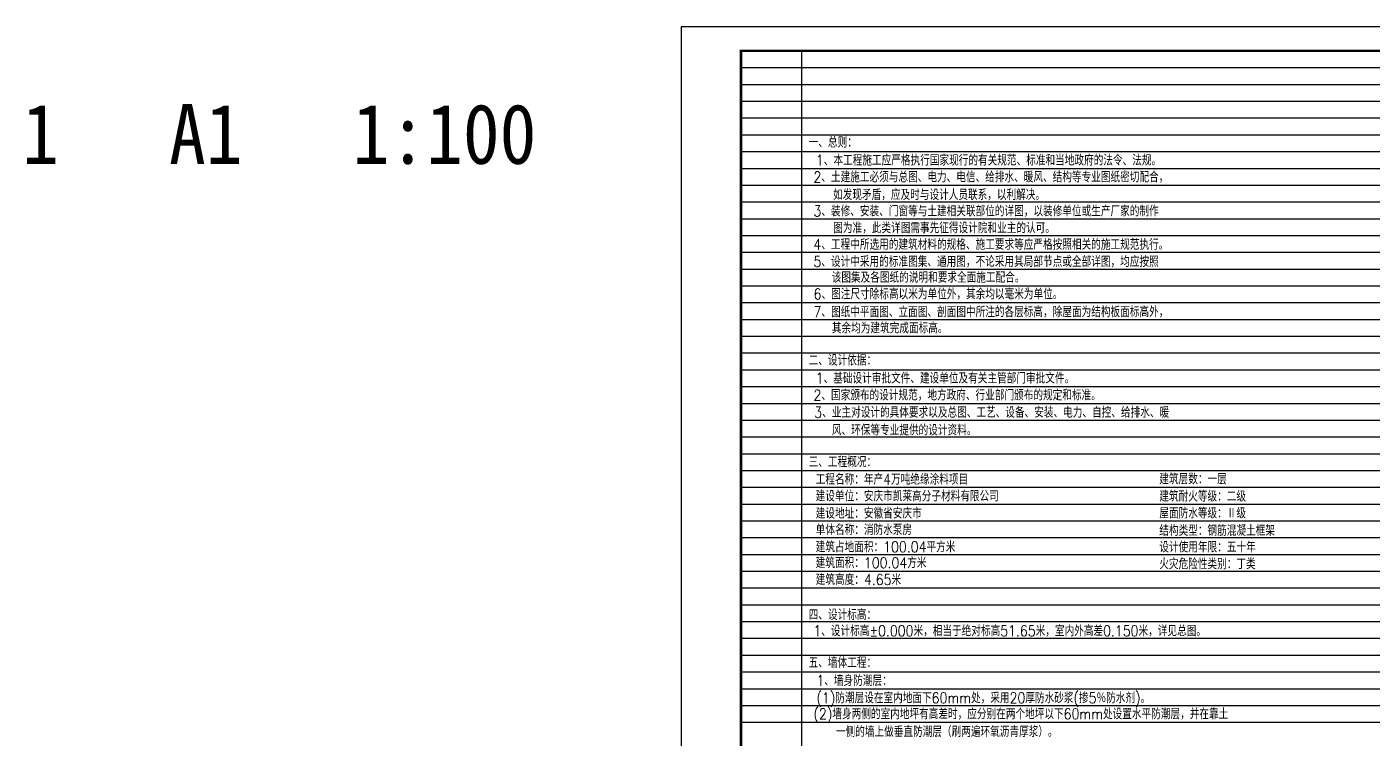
# Model space of a CAD drawing. Extents: x 5191187 to 5306989, y -468291 to -238224.
# Drawn here: x 5191288 to 5247344, y -330046 to -300384 of the extents above; entities that cross this region are included whole.
import ezdxf

# ---------------------------------------------------------------- set-up
doc = ezdxf.new("R2010")
doc.units = 0
doc.header["$LTSCALE"] = 1000
doc.header["$MEASUREMENT"] = 0
doc.layers.get('0').update_dxf_attribs({"linetype": 'CONTINUOUS'})
for name, color, linetype in [('PUB_TITLE', 4, 'CONTINUOUS'), ('图名', 15, 'CONTINUOUS'), ('图层线', 8, 'CONTINUOUS')]:
    doc.layers.add(name, color=color, linetype=linetype)
doc.styles.add('HZ1', font='txt.shx', dxfattribs={"bigfont": 'hzdx.shx'})
doc.styles.add('宋体', font='', dxfattribs={"width": 0.7})
doc.styles.get('宋体').set_extended_font_data('SimSun')

msp = doc.modelspace()

# ---------------------------------------------------------------- linework, layer by layer
at = {"layer": 'PUB_TITLE'}
msp.add_lwpolyline([(5218545.9, -359783.9), (5302645.9, -359783.9), (5302645.9, -300383.9), (5218545.9, -300383.9)], close=True, dxfattribs=at)
at = {"layer": 'PUB_TITLE', "const_width": 100}
msp.add_lwpolyline([(5221045.9, -358783.9), (5301645.9, -358783.9), (5301645.9, -301383.9), (5221045.9, -301383.9)], close=True, dxfattribs=at)
at = {"layer": '图层线'}
for p, q in [((5221045.9, -301383.9), (5301645.9, -301383.9)), ((5223579.3, -358783.9), (5223579.3, -301383.9)), ((5221045.9, -302083.9), (5301645.9, -302083.9)), ((5221045.9, -302783.9), (5301645.9, -302783.9)), ((5221045.9, -303483.9), (5301645.9, -303483.9)), ((5221045.9, -304183.9), (5301645.9, -304183.9)), ((5221045.9, -304883.9), (5301645.9, -304883.9)), ((5221045.9, -305583.9), (5301645.9, -305583.9)), ((5221045.9, -306283.9), (5301645.9, -306283.9)), ((5221045.9, -306983.9), (5301645.9, -306983.9)), ((5221045.9, -307683.9), (5301645.9, -307683.9)), ((5221045.9, -308383.9), (5301645.9, -308383.9)), ((5221045.9, -309083.9), (5301645.9, -309083.9)), ((5221045.9, -309783.9), (5301645.9, -309783.9)), ((5221045.9, -310483.9), (5301645.9, -310483.9)), ((5221045.9, -311183.9), (5301645.9, -311183.9)), ((5221045.9, -311883.9), (5301645.9, -311883.9)), ((5221045.9, -312583.9), (5301645.9, -312583.9)), ((5221045.9, -313283.9), (5301645.9, -313283.9)), ((5221045.9, -313983.9), (5301645.9, -313983.9)), ((5221045.9, -314683.9), (5301645.9, -314683.9)), ((5221045.9, -315383.9), (5301645.9, -315383.9)), ((5221045.9, -316083.9), (5301645.9, -316083.9)), ((5221045.9, -316783.9), (5301645.9, -316783.9)), ((5221045.9, -317483.9), (5301645.9, -317483.9)), ((5221045.9, -318183.9), (5301645.9, -318183.9)), ((5221045.9, -318883.9), (5301645.9, -318883.9)), ((5221045.9, -319583.9), (5301645.9, -319583.9)), ((5221045.9, -320283.9), (5301645.9, -320283.9)), ((5221045.9, -320983.9), (5301645.9, -320983.9)), ((5221045.9, -321683.9), (5301645.9, -321683.9)), ((5221045.9, -322383.9), (5301645.9, -322383.9)), ((5221045.9, -323083.9), (5301645.9, -323083.9)), ((5221045.9, -323783.9), (5301645.9, -323783.9)), ((5221045.9, -324483.9), (5301645.9, -324483.9)), ((5221045.9, -325183.9), (5301645.9, -325183.9)), ((5221045.9, -325883.9), (5301645.9, -325883.9)), ((5221045.9, -326583.9), (5301645.9, -326583.9)), ((5221045.9, -327283.9), (5301645.9, -327283.9)), ((5221045.9, -327983.9), (5301645.9, -327983.9)), ((5221045.9, -328683.9), (5301645.9, -328683.9)), ((5221045.9, -329383.9), (5301645.9, -329383.9))]:
    msp.add_line(p, q, dxfattribs=at)

# ---------------------------------------------------------------- texts
at = {"color": 6, "style": 'HZ1', "width": 0.85}
for s, p in [('一、总则：', (5223865.5, -305418.2)), ('二、设计依据：', (5223865.5, -314509.1)), ('三、工程概况：', (5223865.5, -318750.3)), ('四、设计标高：', (5223865.5, -325120.8)), ('五、墙体工程：', (5223865.5, -327120.3))]:
    msp.add_text(s, height=450, dxfattribs=at).set_placement(p)
at = {"color": 4, "style": 'HZ1', "width": 0.85}
for s, p in [('1、本工程施工应严格执行国家现行的有关规范、标准和当地政府的法令、法规。', (5224167.9, -306168.2)), ('2、土建施工必须与总图、电力、电信、给排水、暖风、结构等专业图纸密切配合，', (5224065.5, -306867.8)), ('如发现矛盾，应及时与设计人员联系，以利解决。', (5224881.6, -307605.9)), ('3、装修、安装、门窗等与土建相关联部位的详图，以装修单位或生产厂家的制作', (5224065.5, -308289.4)), ('图为准，此类详图需事先征得设计院和业主的认可。', (5224888.8, -308990.2)), ('4、工程中所选用的建筑材料的规格、施工要求等应严格按照相关的施工规范执行。', (5224065.5, -309681.6)), ('5、设计中采用的标准图集、通用图，不论采用其局部节点或全部详图，均应按照', (5224065.5, -310396.5)), ('该图集及各图纸的说明和要求全面施工配合。', (5224824.9, -311055.2)), ('6、图注尺寸除标高以米为单位外，其余均以毫米为单位。', (5224070.9, -311748.5)), ('7、图纸中平面图、立面图、剖面图中所注的各层标高，除屋面为结构板面标高外，', (5224067.8, -312493.2)), ('其余均为建筑完成面标高。', (5224831, -313167.2)), ('1、基础设计审批文件、建设单位及有关主管部门审批文件。', (5224159, -315259.1)), ('2、国家颁布的设计规范，地方政府、行业部门颁布的规定和标准。', (5224065.5, -315964.1)), ('3、业主对设计的具体要求以及总图、工艺、设备、安装、电力、自控、给排水、暖', (5224100.1, -316684)), ('风、环保等专业提供的设计资料。', (5224832.5, -317422.1)), ('工程名称：年产4万吨绝缘涂料项目', (5224159, -319475.9)), ('建筑层数：一层', (5238476.9, -319462.7)), ('建设单位：安庆市凯莱高分子材料有限公司', (5224159, -320174.1)), ('建筑耐火等级：二级', (5238476.9, -320182.4)), ('建设地址：安徽省安庆市', (5224159, -320893.2)), ('屋面防水等级：Ⅱ级', (5238476.9, -320886.8)), ('单体名称：消防水泵房', (5224159, -321580.9)), ('结构类型：钢筋混凝土框架', (5238476.9, -321613)), ('建筑占地面积：100.04平方米', (5224159, -322294.6)), ('设计使用年限：五十年', (5238476.9, -322302.3)), ('建筑面积：100.04方米  ', (5224159, -322957.6)), ('火灾危险性类别：丁类', (5238476.9, -323002.3)), ('建筑高度：4.65米', (5224159, -323656.9)), ('1、设计标高%%P0.000米，相当于绝对标高51.65米，室内外高差0.150米，详见总图。', (5224061.1, -325796)), ('1、墙身防潮层：', (5224188.6, -327870.3)), ('(1)防潮层设在室内地面下60mm处，采用20厚防水砂浆(掺5％防水剂)。', (5224188.6, -328591.8)), ('(2)墙身两侧的室内地坪有高差时，应分别在两个地坪以下60mm处设置水平防潮层，并在靠土', (5224065.5, -329259.9)), ('一侧的墙上做垂直防潮层（刷两遍环氧沥青厚浆）。', (5225002.5, -329999.2))]:
    msp.add_text(s, height=450, dxfattribs=at).set_placement(p)
at = {"layer": '图名', "style": '宋体', "width": 0.9}
msp.add_text('1   A1   1:100', height=2500, dxfattribs=at).set_placement((5191088.6, -306096.5))

doc.saveas('drawing.dxf')
